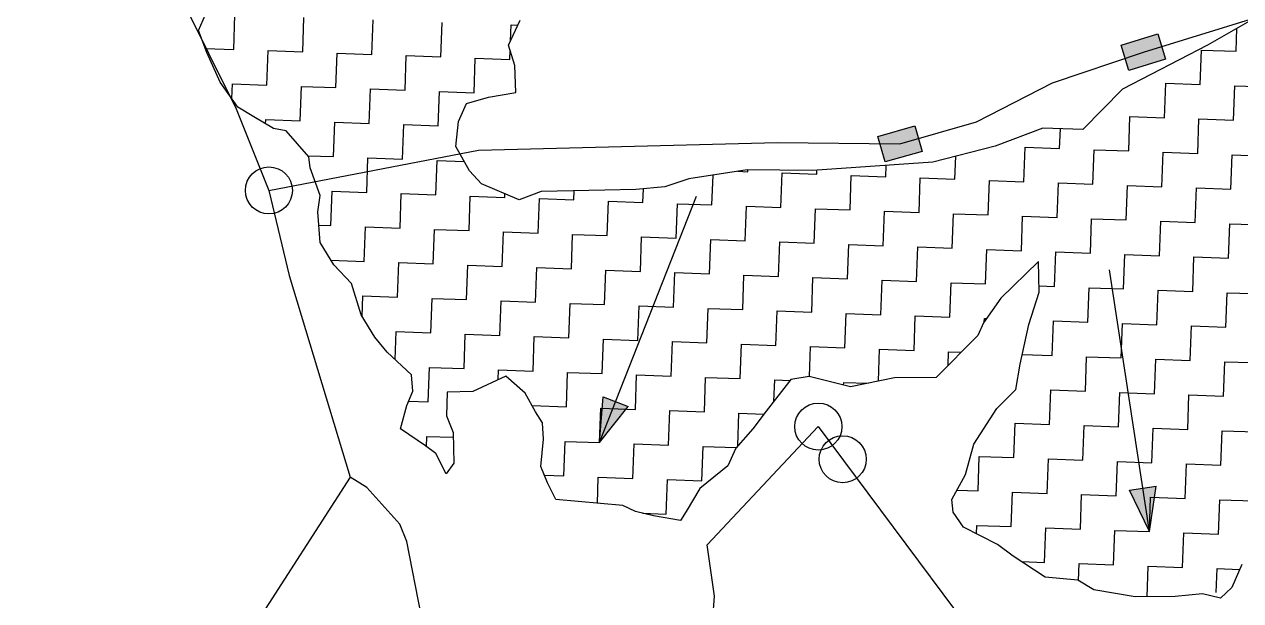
# Model space of a CAD drawing. Header units: metres. Extents: x 292434 to 293193, y 2020436 to 2021636.
# Drawn here: x 292488.9 to 292931.4, y 2020704.2 to 2020914 of the extents above; entities that cross this region are included whole.
import ezdxf

# ---------------------------------------------------------------- set-up
doc = ezdxf.new("R2010")
doc.units = ezdxf.units.M
doc.header["$MEASUREMENT"] = 0
for name, color, linetype in [('POLY_HATCH', 12, 'Continuous'), ('POLY_PARCEL', 6, 'Continuous'), ('V_BOUND_LINE', 7, 'Continuous')]:
    doc.layers.add(name, color=color, linetype=linetype)

msp = doc.modelspace()

# ---------------------------------------------------------------- hatches: boundary and pattern name
for points in [[(292904.13, 2020901.31), (292901.27, 2020910.56), (292887.9, 2020906.42), (292890.76, 2020897.18)], [(292815.5, 2020867.75), (292812.84, 2020877.06), (292799.39, 2020873.2), (292802.05, 2020863.9)]]:
    msp.add_hatch(color=256).paths.add_polyline_path(points)
h = msp.add_hatch(color=256)
h.paths.add_polyline_path([(292704.02, 2020776.61), (292699.47, 2020778.4), (292698.17, 2020761.72)])
h.paths.add_polyline_path([(292698.17, 2020761.72), (292708.58, 2020774.82), (292704.02, 2020776.61)])
h = msp.add_hatch(color=256)
h.paths.add_polyline_path([(292895.8, 2020745.11), (292890.96, 2020744.37), (292898.22, 2020729.29)])
h.paths.add_polyline_path([(292898.22, 2020729.29), (292900.64, 2020745.85), (292895.8, 2020745.11)])

# ---------------------------------------------------------------- linework, layer by layer
for points in [[(292887.9, 2020906.42), (292901.27, 2020910.56), (292904.13, 2020901.31), (292890.76, 2020897.18)], [(292799.39, 2020873.2), (292812.84, 2020877.06), (292815.5, 2020867.75), (292802.05, 2020863.9)]]:
    msp.add_lwpolyline(points, close=True)
for points in [[(292698.17, 2020761.72), (292733.44, 2020851.43)], [(292898.22, 2020729.29), (292883.67, 2020824.58)], [(292698.17, 2020761.72), (292699.47, 2020778.4)], [(292698.17, 2020761.72), (292708.58, 2020774.82)], [(292699.47, 2020778.4), (292708.58, 2020774.82)], [(292890.96, 2020744.37), (292900.64, 2020745.85)], [(292898.22, 2020729.29), (292890.96, 2020744.37)], [(292898.22, 2020729.29), (292900.64, 2020745.85)]]:
    msp.add_lwpolyline(points)
for centre in [(292577.85, 2020853.55), (292777.76, 2020767.54), (292786.62, 2020755.66)]:
    msp.add_circle(centre, 8.56)
at = {"layer": 'POLY_HATCH'}
for p, q in [((292552.21, 2020911.78), (292556.53, 2020921.53)), ((292938.92, 2020917.6), (292919.36, 2020906.42)), ((292555.22, 2020903.75), (292552.21, 2020911.78)), ((292665.01, 2020906.43), (292669.3, 2020915.51)), ((292560.12, 2020893.01), (292555.22, 2020903.75)), ((292667.38, 2020899.08), (292665.01, 2020906.43)), ((292919.36, 2020906.42), (292888.39, 2020890.38)), ((292667.68, 2020889.16), (292667.38, 2020899.08)), ((292566.59, 2020883.83), (292560.12, 2020893.01)), ((292888.39, 2020890.38), (292873.98, 2020875.72)), ((292646.82, 2020878.7), (292649.7, 2020885.19)), ((292649.7, 2020885.19), (292657.72, 2020887.54)), ((292657.72, 2020887.54), (292667.68, 2020889.16)), ((292572.41, 2020880.31), (292566.59, 2020883.83)), ((292579.52, 2020876.09), (292572.41, 2020880.31)), ((292645.83, 2020869.49), (292646.82, 2020878.7)), ((292584.11, 2020875.27), (292579.52, 2020876.09)), ((292592.36, 2020865.72), (292584.11, 2020875.27)), ((292859.46, 2020876.25), (292842.05, 2020869.62)), ((292873.98, 2020875.72), (292859.46, 2020876.25)), ((292650.79, 2020860.72), (292645.83, 2020869.49)), ((292842.05, 2020869.62), (292819.37, 2020863.84)), ((292592.87, 2020861.74), (292592.36, 2020865.72)), ((292819.37, 2020863.84), (292775.66, 2020860.81)), ((292596.47, 2020851.71), (292592.87, 2020861.74)), ((292655.25, 2020855.94), (292650.79, 2020860.72)), ((292751.88, 2020861.01), (292730.63, 2020857.82)), ((292775.66, 2020860.81), (292751.88, 2020861.01)), ((292668.91, 2020850.16), (292655.25, 2020855.94)), ((292721.93, 2020854.84), (292711.33, 2020853.9)), ((292730.63, 2020857.82), (292721.93, 2020854.84)), ((292595.6, 2020845.8), (292596.47, 2020851.71)), ((292676.95, 2020853.17), (292668.91, 2020850.16)), ((292700.09, 2020853.65), (292676.95, 2020853.17)), ((292711.33, 2020853.9), (292700.09, 2020853.65)), ((292596.51, 2020834.54), (292595.6, 2020845.8)), ((292601.5, 2020826.44), (292596.51, 2020834.54)), ((292857.88, 2020827.68), (292844.18, 2020814.31)), ((292858.13, 2020816.45), (292857.88, 2020827.68)), ((292607.86, 2020819.6), (292601.5, 2020826.44)), ((292611.41, 2020808.25), (292607.86, 2020819.6)), ((292854.4, 2020804.7), (292858.13, 2020816.45)), ((292844.18, 2020814.31), (292837.9, 2020805.3)), ((292616.4, 2020800.14), (292611.41, 2020808.25)), ((292837.9, 2020805.3), (292835.76, 2020800.75)), ((292851.23, 2020790.29), (292854.4, 2020804.7)), ((292620.82, 2020794.7), (292616.4, 2020800.14)), ((292835.76, 2020800.75), (292820.67, 2020785.46)), ((292629.77, 2020786.45), (292620.82, 2020794.7)), ((292849.58, 2020781.1), (292851.23, 2020790.29)), ((292630.22, 2020780.49), (292629.77, 2020786.45)), ((292664.11, 2020785.86), (292652.01, 2020780.36)), ((292671.15, 2020779.67), (292664.11, 2020785.86)), ((292767.79, 2020784.74), (292758.78, 2020773.18)), ((292774.43, 2020785.82), (292767.79, 2020784.74)), ((292789.49, 2020781.97), (292774.43, 2020785.82)), ((292805.47, 2020785.35), (292789.49, 2020781.97)), ((292820.67, 2020785.46), (292805.47, 2020785.35)), ((292628.05, 2020775.29), (292630.22, 2020780.49)), ((292642.75, 2020780.04), (292642.44, 2020771.47)), ((292652.01, 2020780.36), (292642.75, 2020780.04)), ((292674.87, 2020772.93), (292671.15, 2020779.67)), ((292842.72, 2020774.09), (292849.58, 2020781.1)), ((292625.76, 2020766.79), (292628.05, 2020775.29)), ((292642.44, 2020771.47), (292644.87, 2020765.44)), ((292677.36, 2020768.88), (292674.87, 2020772.93)), ((292758.78, 2020773.18), (292753.92, 2020766.75)), ((292834.32, 2020761.19), (292842.72, 2020774.09)), ((292634.78, 2020760.52), (292625.76, 2020766.79)), ((292677.81, 2020762.92), (292677.36, 2020768.88)), ((292753.92, 2020766.75), (292747.72, 2020759.72)), ((292644.87, 2020765.44), (292645.12, 2020754.2)), ((292676.79, 2020753.05), (292677.81, 2020762.92)), ((292638.64, 2020757.74), (292634.78, 2020760.52)), ((292642.33, 2020750.34), (292638.64, 2020757.74)), ((292747.72, 2020759.72), (292744.84, 2020753.22)), ((292831.27, 2020750.08), (292834.32, 2020761.19)), ((292645.12, 2020754.2), (292642.33, 2020750.34)), ((292679.21, 2020747.02), (292676.79, 2020753.05)), ((292744.84, 2020753.22), (292734.63, 2020745.01)), ((292826.32, 2020741.01), (292831.27, 2020750.08)), ((292682.29, 2020740.97), (292679.21, 2020747.02)), ((292734.63, 2020745.01), (292729.7, 2020736.6)), ((292706.66, 2020738.76), (292682.29, 2020740.97)), ((292826.81, 2020736.37), (292826.32, 2020741.01)), ((292711.2, 2020736.61), (292706.66, 2020738.76)), ((292717.75, 2020735.06), (292711.2, 2020736.61)), ((292727.6, 2020733.38), (292717.75, 2020735.06)), ((292729.7, 2020736.6), (292727.6, 2020733.38)), ((292830.58, 2020730.95), (292826.81, 2020736.37)), ((292842.9, 2020724.56), (292830.58, 2020730.95)), ((292848.69, 2020720.39), (292842.9, 2020724.56)), ((292860.3, 2020712.71), (292848.69, 2020720.39)), ((292931.82, 2020717.37), (292928.21, 2020708.92)), ((292872.16, 2020711.62), (292860.3, 2020712.71)), ((292877.97, 2020708.1), (292872.16, 2020711.62)), ((292928.21, 2020708.92), (292924.11, 2020705.1)), ((292893.08, 2020705.57), (292877.97, 2020708.1)), ((292907.62, 2020705.7), (292893.08, 2020705.57)), ((292917.56, 2020706.66), (292907.62, 2020705.7)), ((292924.11, 2020705.1), (292917.56, 2020706.66))]:
    msp.add_line(p, q, dxfattribs=at)
at = {"layer": 'POLY_HATCH', "linetype": 'Continuous'}
for p, q in [((292565.03, 2020904.9), (292565.49, 2020917.46)), ((292590.15, 2020903.99), (292590.61, 2020916.55)), ((292615.27, 2020903.07), (292615.73, 2020915.63)), ((292640.39, 2020902.16), (292640.85, 2020914.72)), ((292665.76, 2020908.01), (292665.97, 2020913.81)), ((292665.97, 2020913.81), (292668.45, 2020913.72)), ((292929.73, 2020904.22), (292930.03, 2020912.52)), ((292554.65, 2020905.28), (292565.03, 2020904.9)), ((292577.14, 2020891.88), (292577.59, 2020904.44)), ((292577.59, 2020904.44), (292590.15, 2020903.99)), ((292602.26, 2020890.97), (292602.71, 2020903.53)), ((292602.71, 2020903.53), (292615.27, 2020903.07)), ((292665.51, 2020901.25), (292665.63, 2020904.5)), ((292916.71, 2020892.11), (292917.17, 2020904.67)), ((292917.17, 2020904.67), (292929.73, 2020904.22)), ((292627.38, 2020890.06), (292627.83, 2020902.62)), ((292627.83, 2020902.62), (292640.39, 2020902.16)), ((292652.5, 2020889.14), (292652.95, 2020901.7)), ((292652.95, 2020901.7), (292665.51, 2020901.25)), ((292564.38, 2020886.96), (292564.58, 2020892.34)), ((292564.58, 2020892.34), (292577.14, 2020891.88)), ((292589.24, 2020878.87), (292589.7, 2020891.43)), ((292589.7, 2020891.43), (292602.26, 2020890.97)), ((292614.36, 2020877.95), (292614.82, 2020890.51)), ((292614.82, 2020890.51), (292627.38, 2020890.06)), ((292639.48, 2020877.04), (292639.94, 2020889.6)), ((292639.94, 2020889.6), (292652.5, 2020889.14)), ((292903.7, 2020880.01), (292904.15, 2020892.57)), ((292904.15, 2020892.57), (292916.71, 2020892.11)), ((292928.81, 2020879.1), (292929.27, 2020891.66)), ((292929.27, 2020891.66), (292941.83, 2020891.2)), ((292576.62, 2020877.81), (292576.68, 2020879.32)), ((292576.68, 2020879.32), (292589.24, 2020878.87)), ((292601.34, 2020865.85), (292601.8, 2020878.41)), ((292601.8, 2020878.41), (292614.36, 2020877.95)), ((292626.46, 2020864.94), (292626.92, 2020877.5)), ((292626.92, 2020877.5), (292639.48, 2020877.04)), ((292890.68, 2020867.91), (292891.14, 2020880.47)), ((292891.14, 2020880.47), (292903.7, 2020880.01)), ((292915.8, 2020867), (292916.25, 2020879.56)), ((292916.25, 2020879.56), (292928.81, 2020879.1)), ((292865.56, 2020868.82), (292865.82, 2020876.02)), ((292852.54, 2020856.72), (292853, 2020869.28)), ((292853, 2020869.28), (292865.56, 2020868.82)), ((292877.66, 2020855.8), (292878.12, 2020868.36)), ((292878.12, 2020868.36), (292890.68, 2020867.91)), ((292591.95, 2020866.19), (292601.34, 2020865.85)), ((292613.45, 2020852.83), (292613.9, 2020865.39)), ((292613.9, 2020865.39), (292626.46, 2020864.94)), ((292638.57, 2020851.92), (292639.02, 2020864.48)), ((292639.02, 2020864.48), (292648.87, 2020864.12)), ((292827.42, 2020857.63), (292827.73, 2020865.97)), ((292902.78, 2020854.89), (292903.24, 2020867.45)), ((292903.24, 2020867.45), (292915.8, 2020867)), ((292927.9, 2020853.98), (292928.36, 2020866.54)), ((292928.36, 2020866.54), (292940.92, 2020866.08)), ((292739.05, 2020848.27), (292739.44, 2020859.14)), ((292748.49, 2020860.5), (292752.06, 2020860.37)), ((292752.06, 2020860.37), (292752.09, 2020861.01)), ((292764.17, 2020847.35), (292764.62, 2020859.91)), ((292764.62, 2020859.91), (292777.18, 2020859.46)), ((292777.18, 2020859.46), (292777.24, 2020860.92)), ((292789.29, 2020846.44), (292789.74, 2020859)), ((292789.74, 2020859), (292802.3, 2020858.54)), ((292802.3, 2020858.54), (292802.45, 2020862.67)), ((292814.41, 2020845.53), (292814.86, 2020858.09)), ((292814.86, 2020858.09), (292827.42, 2020857.63)), ((292839.53, 2020844.61), (292839.98, 2020857.17)), ((292839.98, 2020857.17), (292852.54, 2020856.72)), ((292864.65, 2020843.7), (292865.1, 2020856.26)), ((292865.1, 2020856.26), (292877.66, 2020855.8)), ((292889.77, 2020842.79), (292890.22, 2020855.35)), ((292890.22, 2020855.35), (292902.78, 2020854.89)), ((292914.89, 2020841.88), (292915.34, 2020854.44)), ((292915.34, 2020854.44), (292927.9, 2020853.98)), ((292600.43, 2020840.73), (292600.89, 2020853.29)), ((292600.89, 2020853.29), (292613.45, 2020852.83)), ((292625.55, 2020839.82), (292626.01, 2020852.38)), ((292626.01, 2020852.38), (292638.57, 2020851.92)), ((292650.67, 2020838.9), (292651.13, 2020851.46)), ((292651.13, 2020851.46), (292663.69, 2020851.01)), ((292663.69, 2020851.01), (292663.73, 2020852.35)), ((292675.79, 2020837.99), (292676.25, 2020850.55)), ((292676.25, 2020850.55), (292688.81, 2020850.09)), ((292688.81, 2020850.09), (292688.93, 2020853.42)), ((292713.93, 2020849.18), (292714.11, 2020854.15)), ((292700.91, 2020837.08), (292701.37, 2020849.64)), ((292701.37, 2020849.64), (292713.93, 2020849.18)), ((292726.03, 2020836.16), (292726.49, 2020848.72)), ((292726.49, 2020848.72), (292739.05, 2020848.27)), ((292751.15, 2020835.25), (292751.61, 2020847.81)), ((292751.61, 2020847.81), (292764.17, 2020847.35)), ((292776.27, 2020834.34), (292776.73, 2020846.9)), ((292776.73, 2020846.9), (292789.29, 2020846.44)), ((292801.39, 2020833.42), (292801.85, 2020845.98)), ((292801.85, 2020845.98), (292814.41, 2020845.53)), ((292826.51, 2020832.51), (292826.97, 2020845.07)), ((292826.97, 2020845.07), (292839.53, 2020844.61)), ((292851.63, 2020831.6), (292852.09, 2020844.16)), ((292852.09, 2020844.16), (292864.65, 2020843.7)), ((292876.75, 2020830.69), (292877.21, 2020843.25)), ((292877.21, 2020843.25), (292889.77, 2020842.79)), ((292901.87, 2020829.77), (292902.33, 2020842.33)), ((292902.33, 2020842.33), (292914.89, 2020841.88)), ((292926.99, 2020828.86), (292927.45, 2020841.42)), ((292927.45, 2020841.42), (292940.01, 2020840.96)), ((292595.99, 2020840.89), (292600.43, 2020840.73)), ((292612.53, 2020827.71), (292612.99, 2020840.27)), ((292612.99, 2020840.27), (292625.55, 2020839.82)), ((292637.65, 2020826.8), (292638.11, 2020839.36)), ((292638.11, 2020839.36), (292650.67, 2020838.9)), ((292662.77, 2020825.89), (292663.23, 2020838.45)), ((292663.23, 2020838.45), (292675.79, 2020837.99)), ((292687.89, 2020824.97), (292688.35, 2020837.53)), ((292688.35, 2020837.53), (292700.91, 2020837.08)), ((292713.01, 2020824.06), (292713.47, 2020836.62)), ((292713.47, 2020836.62), (292726.03, 2020836.16)), ((292738.13, 2020823.15), (292738.59, 2020835.71)), ((292738.59, 2020835.71), (292751.15, 2020835.25)), ((292763.25, 2020822.23), (292763.71, 2020834.79)), ((292763.71, 2020834.79), (292776.27, 2020834.34)), ((292788.37, 2020821.32), (292788.83, 2020833.88)), ((292788.83, 2020833.88), (292801.39, 2020833.42)), ((292813.49, 2020820.41), (292813.95, 2020832.97)), ((292813.95, 2020832.97), (292826.51, 2020832.51)), ((292838.61, 2020819.49), (292839.07, 2020832.05)), ((292839.07, 2020832.05), (292851.63, 2020831.6)), ((292600.44, 2020828.15), (292612.53, 2020827.71)), ((292863.73, 2020818.58), (292864.19, 2020831.14)), ((292864.19, 2020831.14), (292876.75, 2020830.69)), ((292888.85, 2020817.67), (292889.31, 2020830.23)), ((292889.31, 2020830.23), (292901.87, 2020829.77)), ((292913.97, 2020816.76), (292914.43, 2020829.32)), ((292914.43, 2020829.32), (292926.99, 2020828.86)), ((292624.64, 2020814.7), (292625.09, 2020827.26)), ((292625.09, 2020827.26), (292637.65, 2020826.8)), ((292649.76, 2020813.78), (292650.21, 2020826.34)), ((292650.21, 2020826.34), (292662.77, 2020825.89)), ((292674.88, 2020812.87), (292675.33, 2020825.43)), ((292675.33, 2020825.43), (292687.89, 2020824.97)), ((292700, 2020811.96), (292700.45, 2020824.52)), ((292700.45, 2020824.52), (292713.01, 2020824.06)), ((292725.12, 2020811.04), (292725.57, 2020823.6)), ((292725.57, 2020823.6), (292738.13, 2020823.15)), ((292750.24, 2020810.13), (292750.69, 2020822.69)), ((292750.69, 2020822.69), (292763.25, 2020822.23)), ((292775.36, 2020809.22), (292775.81, 2020821.78)), ((292775.81, 2020821.78), (292788.37, 2020821.32)), ((292800.48, 2020808.3), (292800.93, 2020820.86)), ((292800.93, 2020820.86), (292813.49, 2020820.41)), ((292825.6, 2020807.39), (292826.05, 2020819.95)), ((292826.05, 2020819.95), (292838.61, 2020819.49)), ((292858.08, 2020818.79), (292863.73, 2020818.58)), ((292611.8, 2020807.61), (292612.08, 2020815.15)), ((292612.08, 2020815.15), (292624.64, 2020814.7)), ((292875.84, 2020805.57), (292876.29, 2020818.13)), ((292876.29, 2020818.13), (292888.85, 2020817.67)), ((292900.96, 2020804.65), (292901.41, 2020817.21)), ((292901.41, 2020817.21), (292913.97, 2020816.76)), ((292926.08, 2020803.74), (292926.53, 2020816.3)), ((292926.53, 2020816.3), (292935.74, 2020815.96)), ((292636.74, 2020801.68), (292637.2, 2020814.24)), ((292637.2, 2020814.24), (292649.76, 2020813.78)), ((292661.86, 2020800.77), (292662.32, 2020813.33)), ((292662.32, 2020813.33), (292674.88, 2020812.87)), ((292686.98, 2020799.85), (292687.44, 2020812.41)), ((292687.44, 2020812.41), (292700, 2020811.96)), ((292712.1, 2020798.94), (292712.56, 2020811.5)), ((292712.56, 2020811.5), (292725.12, 2020811.04)), ((292737.22, 2020798.03), (292737.68, 2020810.59)), ((292737.68, 2020810.59), (292750.24, 2020810.13)), ((292762.34, 2020797.11), (292762.8, 2020809.67)), ((292762.8, 2020809.67), (292775.36, 2020809.22)), ((292787.46, 2020796.2), (292787.92, 2020808.76)), ((292787.92, 2020808.76), (292800.48, 2020808.3)), ((292812.58, 2020795.29), (292813.04, 2020807.85)), ((292813.04, 2020807.85), (292825.6, 2020807.39)), ((292838.11, 2020805.59), (292838.16, 2020806.94)), ((292838.16, 2020806.94), (292839.02, 2020806.9)), ((292862.82, 2020793.46), (292863.28, 2020806.02)), ((292863.28, 2020806.02), (292875.84, 2020805.57)), ((292623.81, 2020791.95), (292624.18, 2020802.14)), ((292624.18, 2020802.14), (292636.74, 2020801.68)), ((292648.84, 2020788.66), (292649.3, 2020801.22)), ((292649.3, 2020801.22), (292661.86, 2020800.77)), ((292887.94, 2020792.55), (292888.4, 2020805.11)), ((292888.4, 2020805.11), (292900.96, 2020804.65)), ((292913.06, 2020791.64), (292913.52, 2020804.2)), ((292913.52, 2020804.2), (292926.08, 2020803.74)), ((292673.96, 2020787.75), (292674.42, 2020800.31)), ((292674.42, 2020800.31), (292686.98, 2020799.85)), ((292699.08, 2020786.84), (292699.54, 2020799.4)), ((292699.54, 2020799.4), (292712.1, 2020798.94)), ((292724.2, 2020785.92), (292724.66, 2020798.48)), ((292724.66, 2020798.48), (292737.22, 2020798.03)), ((292749.32, 2020785.01), (292749.78, 2020797.57)), ((292749.78, 2020797.57), (292762.34, 2020797.11)), ((292774.5, 2020785.8), (292774.9, 2020796.66)), ((292774.9, 2020796.66), (292787.46, 2020796.2)), ((292799.6, 2020784.11), (292800.02, 2020795.74)), ((292800.02, 2020795.74), (292812.58, 2020795.29)), ((292824.96, 2020789.8), (292825.14, 2020794.83)), ((292825.14, 2020794.83), (292829.75, 2020794.66)), ((292852.02, 2020793.85), (292862.82, 2020793.46)), ((292874.92, 2020780.45), (292875.38, 2020793.01)), ((292875.38, 2020793.01), (292887.94, 2020792.55)), ((292635.83, 2020776.56), (292636.28, 2020789.12)), ((292636.28, 2020789.12), (292648.84, 2020788.66)), ((292661.27, 2020784.57), (292661.4, 2020788.21)), ((292661.4, 2020788.21), (292673.96, 2020787.75)), ((292900.04, 2020779.53), (292900.5, 2020792.09)), ((292900.5, 2020792.09), (292913.06, 2020791.64)), ((292925.16, 2020778.62), (292925.62, 2020791.18)), ((292925.62, 2020791.18), (292935.27, 2020790.83)), ((292686.07, 2020774.73), (292686.52, 2020787.29)), ((292686.52, 2020787.29), (292699.08, 2020786.84)), ((292711.19, 2020773.82), (292711.64, 2020786.38)), ((292711.64, 2020786.38), (292724.2, 2020785.92)), ((292736.31, 2020772.91), (292736.76, 2020785.47)), ((292736.76, 2020785.47), (292749.32, 2020785.01)), ((292761.6, 2020776.8), (292761.88, 2020784.55)), ((292761.88, 2020784.55), (292767.49, 2020784.35)), ((292786.97, 2020782.61), (292787, 2020783.64)), ((292787, 2020783.64), (292795.88, 2020783.32)), ((292849.62, 2020781.36), (292849.8, 2020781.36)), ((292849.8, 2020781.36), (292849.85, 2020782.6)), ((292861.91, 2020768.34), (292862.36, 2020780.9)), ((292862.36, 2020780.9), (292874.92, 2020780.45)), ((292887.03, 2020767.43), (292887.48, 2020779.99)), ((292887.48, 2020779.99), (292900.04, 2020779.53)), ((292912.15, 2020766.52), (292912.6, 2020779.08)), ((292912.6, 2020779.08), (292925.16, 2020778.62)), ((292628.69, 2020776.82), (292635.83, 2020776.56)), ((292673.62, 2020775.19), (292686.07, 2020774.73)), ((292698.17, 2020761.72), (292698.63, 2020774.28)), ((292698.63, 2020774.28), (292711.19, 2020773.82)), ((292723.29, 2020760.8), (292723.75, 2020773.36)), ((292723.75, 2020773.36), (292736.31, 2020772.91)), ((292748.43, 2020760.53), (292748.87, 2020772.45)), ((292748.87, 2020772.45), (292757.98, 2020772.12)), ((292848.89, 2020756.24), (292849.35, 2020768.8)), ((292849.35, 2020768.8), (292861.91, 2020768.34)), ((292874.01, 2020755.33), (292874.47, 2020767.89)), ((292874.47, 2020767.89), (292887.03, 2020767.43)), ((292899.13, 2020754.41), (292899.59, 2020766.97)), ((292899.59, 2020766.97), (292912.15, 2020766.52)), ((292924.25, 2020753.5), (292924.71, 2020766.06)), ((292924.71, 2020766.06), (292937.27, 2020765.6)), ((292635.23, 2020760.2), (292635.37, 2020764)), ((292635.37, 2020764), (292644.91, 2020763.65)), ((292685.15, 2020749.61), (292685.61, 2020762.17)), ((292685.61, 2020762.17), (292698.17, 2020761.72)), ((292710.27, 2020748.7), (292710.73, 2020761.26)), ((292710.73, 2020761.26), (292723.29, 2020760.8)), ((292735.39, 2020747.79), (292735.85, 2020760.35)), ((292735.85, 2020760.35), (292747.89, 2020759.91)), ((292835.87, 2020744.14), (292836.33, 2020756.7)), ((292836.33, 2020756.7), (292848.89, 2020756.24)), ((292860.99, 2020743.22), (292861.45, 2020755.78)), ((292861.45, 2020755.78), (292874.01, 2020755.33)), ((292886.11, 2020742.31), (292886.57, 2020754.87)), ((292886.57, 2020754.87), (292899.13, 2020754.41)), ((292911.23, 2020741.4), (292911.69, 2020753.96)), ((292911.69, 2020753.96), (292924.25, 2020753.5)), ((292678.06, 2020749.87), (292685.15, 2020749.61)), ((292697.37, 2020739.6), (292697.71, 2020749.16)), ((292697.71, 2020749.16), (292710.27, 2020748.7)), ((292722.38, 2020735.68), (292722.83, 2020748.24)), ((292722.83, 2020748.24), (292735.39, 2020747.79)), ((292828.18, 2020744.41), (292835.87, 2020744.14)), ((292847.98, 2020731.12), (292848.43, 2020743.68)), ((292848.43, 2020743.68), (292860.99, 2020743.22)), ((292873.1, 2020730.21), (292873.55, 2020742.77)), ((292873.55, 2020742.77), (292886.11, 2020742.31)), ((292898.22, 2020729.29), (292898.67, 2020741.85)), ((292898.67, 2020741.85), (292911.23, 2020741.4)), ((292923.34, 2020728.38), (292923.79, 2020740.94)), ((292923.79, 2020740.94), (292936.35, 2020740.48)), ((292713.8, 2020736), (292722.38, 2020735.68)), ((292835.3, 2020728.5), (292835.42, 2020731.58)), ((292835.42, 2020731.58), (292847.98, 2020731.12)), ((292860.08, 2020718.1), (292860.54, 2020730.66)), ((292860.54, 2020730.66), (292873.1, 2020730.21)), ((292885.2, 2020717.19), (292885.66, 2020729.75)), ((292885.66, 2020729.75), (292898.22, 2020729.29)), ((292910.32, 2020716.28), (292910.78, 2020728.84)), ((292910.78, 2020728.84), (292923.34, 2020728.38)), ((292851.69, 2020718.41), (292860.08, 2020718.1)), ((292872.41, 2020711.46), (292872.64, 2020717.65)), ((292872.64, 2020717.65), (292885.2, 2020717.19)), ((292897.35, 2020705.61), (292897.76, 2020716.73)), ((292897.76, 2020716.73), (292910.32, 2020716.28)), ((292922.56, 2020707.15), (292922.88, 2020715.82)), ((292922.88, 2020715.82), (292931.03, 2020715.52))]:
    msp.add_line(p, q, dxfattribs=at)
at = {"layer": 'POLY_PARCEL'}
for p, q in [((292896.02, 2020903.87), (292968.08, 2020926.17)), ((292862.92, 2020892.68), (292896.02, 2020903.87)), ((292835.35, 2020878.47), (292862.92, 2020892.68)), ((292807.45, 2020870.48), (292835.35, 2020878.47)), ((292577.85, 2020853.55), (292654.07, 2020868.17)), ((292654.07, 2020868.17), (292762.94, 2020870.97)), ((292762.94, 2020870.97), (292807.45, 2020870.48)), ((292737.31, 2020724.52), (292777.76, 2020767.54)), ((292777.76, 2020767.54), (292841.17, 2020682.44)), ((292613.52, 2020745.35), (292607.38, 2020749.14)), ((292625.43, 2020731.96), (292613.52, 2020745.35)), ((292628.02, 2020725.67), (292625.43, 2020731.96)), ((292633.25, 2020699.01), (292628.02, 2020725.67)), ((292740.01, 2020705.83), (292737.31, 2020724.52)), ((292738.92, 2020691.23), (292740.01, 2020705.83))]:
    msp.add_line(p, q, dxfattribs=at)
at = {"layer": 'V_BOUND_LINE'}
for p, q in [((292488.86, 2021038.4), (292565.97, 2020883.27)), ((292565.97, 2020883.27), (292577.85, 2020853.55)), ((292577.85, 2020853.55), (292585.26, 2020822.61)), ((292585.26, 2020822.61), (292607.38, 2020749.14)), ((292607.38, 2020749.14), (292540.48, 2020645.12))]:
    msp.add_line(p, q, dxfattribs=at)

doc.saveas('drawing.dxf')
